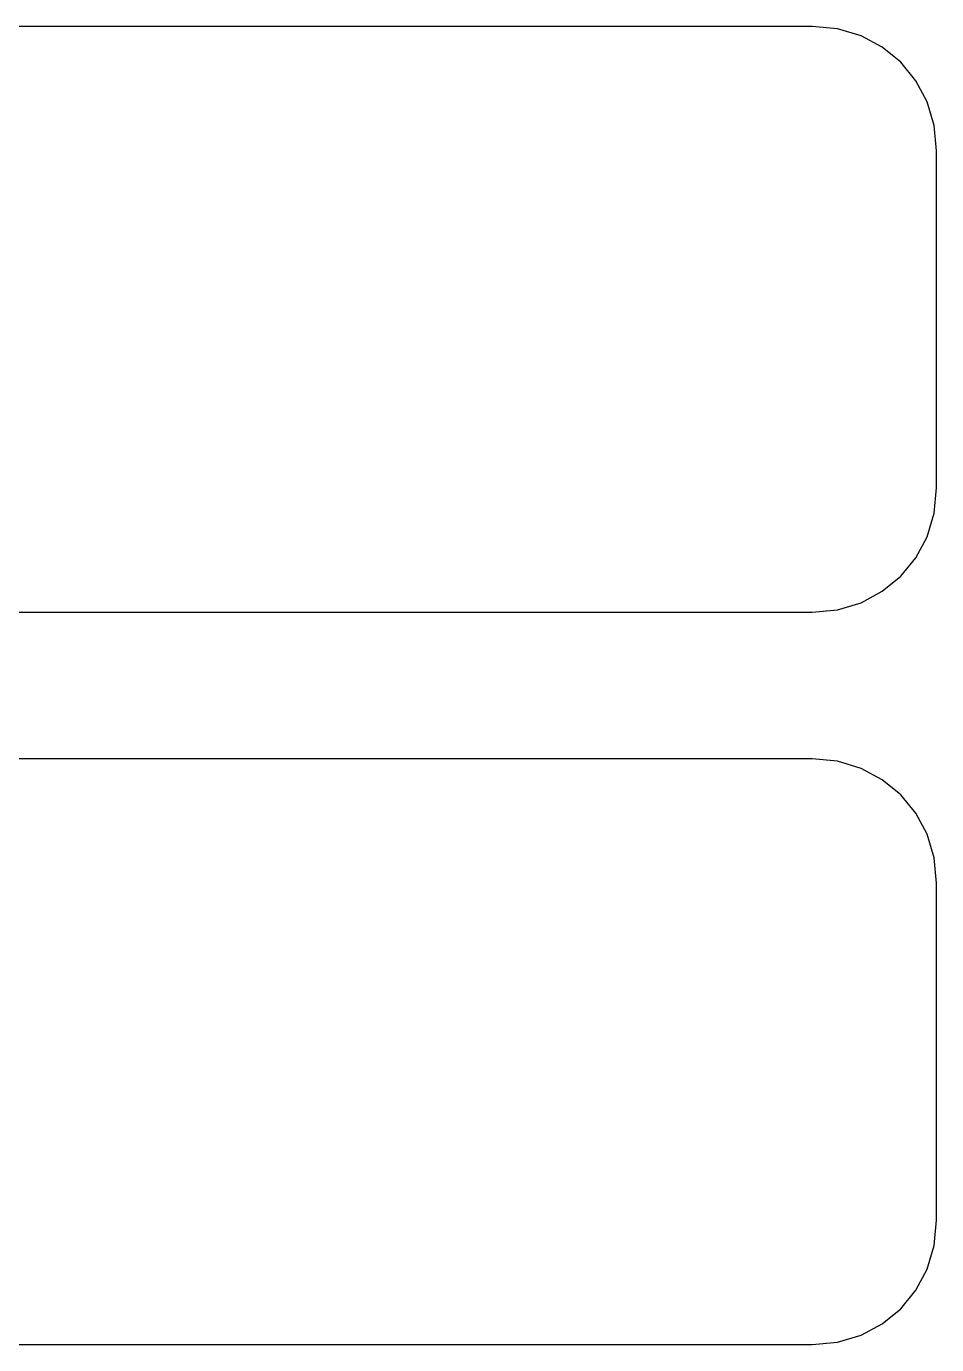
# Model space of a CAD drawing. Header units: inches. Extents: x 15 to 148, y 10 to 111.
# Drawn here: x 137.6713 to 137.951, y 101.7679 to 102.1729 of the extents above; entities that cross this region are included whole.
import ezdxf

# ---------------------------------------------------------------- set-up
doc = ezdxf.new("R2010")
doc.units = ezdxf.units.IN
doc.header["$MEASUREMENT"] = 0
doc.layers.add('BLK_12AWG', color=7, linetype='Continuous')

# ---------------------------------------------------------------- blocks, each defined once
blk = doc.blocks.new('CEGHSD')
for points in [[(134.42647, 101.48715), (134.55247, 101.48715), (134.55595, 101.48749), (134.55916, 101.48846), (134.56205, 101.49001), (134.56456, 101.49206), (134.56661, 101.49457), (134.56816, 101.49746), (134.56913, 101.50067), (134.56947, 101.50415), (134.56947, 101.50415), (134.56947, 101.55015), (134.56913, 101.55363), (134.56816, 101.55684), (134.56661, 101.55973), (134.56456, 101.56224), (134.56205, 101.56429), (134.55916, 101.56584), (134.55595, 101.56681), (134.55247, 101.56715), (134.42647, 101.56715)], [(134.42647, 101.38715), (134.55247, 101.38715), (134.55595, 101.38749), (134.55916, 101.38846), (134.56205, 101.39001), (134.56456, 101.39206), (134.56661, 101.39457), (134.56816, 101.39746), (134.56913, 101.40067), (134.56947, 101.40415), (134.56947, 101.40415), (134.56947, 101.45015), (134.56913, 101.45363), (134.56816, 101.45684), (134.56661, 101.45973), (134.56456, 101.46224), (134.56205, 101.46429), (134.55916, 101.46584), (134.55595, 101.46681), (134.55247, 101.46715), (134.42647, 101.46715)]]:
    blk.add_lwpolyline(points)

msp = doc.modelspace()

# ---------------------------------------------------------------- block references
at = {"layer": 'BLK_12AWG', "xscale": 2.25, "yscale": 2.25, "zscale": 2.25}
msp.add_blockref('CEGHSD', (-164.83027, -126.3532), dxfattribs=at)

doc.saveas('drawing.dxf')
